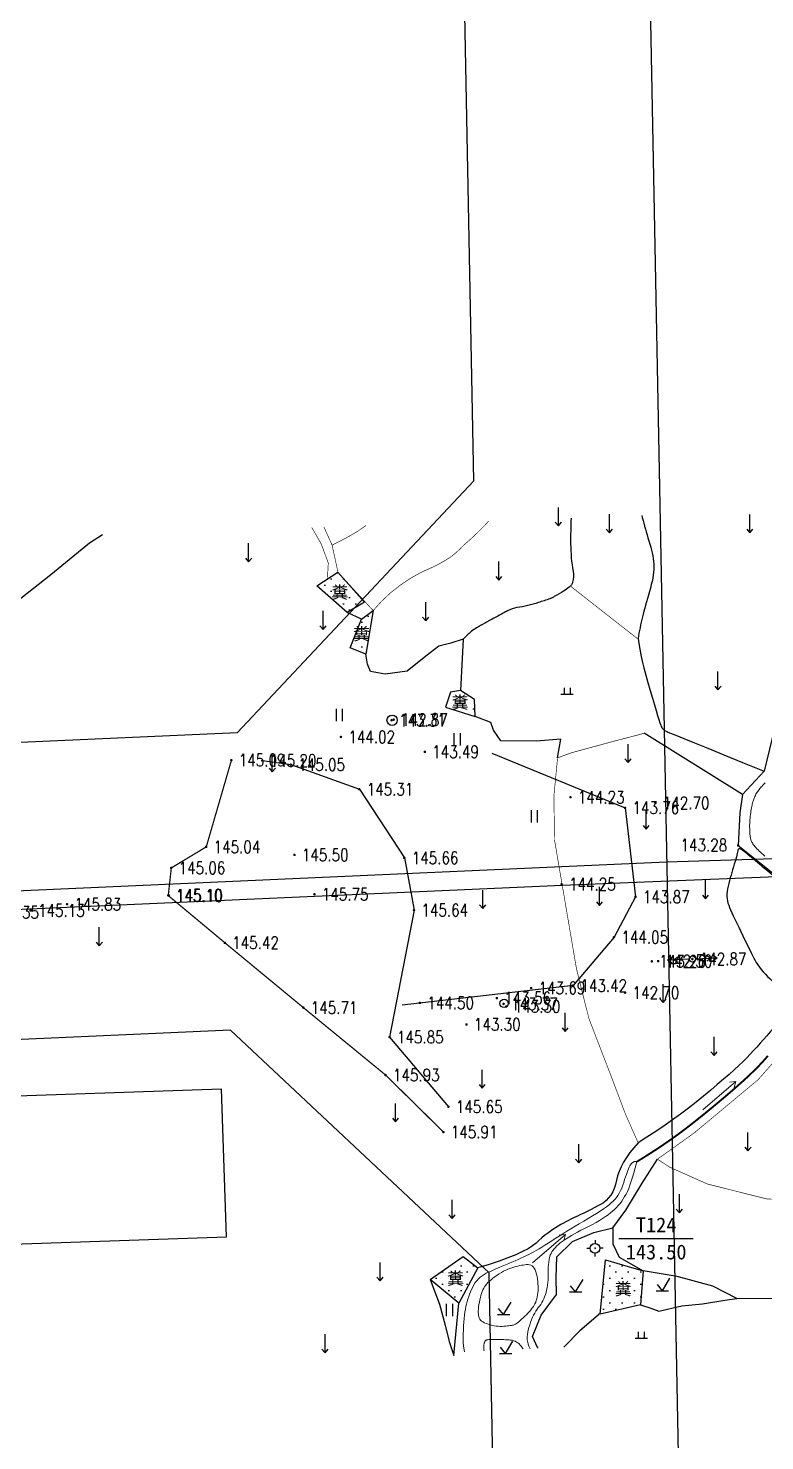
# Model space of a CAD drawing. Extents: x 529262 to 576451, y 2694391 to 2717535.
# Drawn here: x 566373.6 to 566433, y 2709348.9 to 2709463.1 of the extents above; entities that cross this region are included whole.
import ezdxf
from ezdxf.enums import TextEntityAlignment as Align
from ezdxf.xclip import XClip

# ---------------------------------------------------------------- set-up
doc = ezdxf.new("R2010")
doc.units = 0
doc.header["$XCLIPFRAME"] = 0
for name, color, linetype in [('DLDW', 8, 'Continuous'), ('DLSS', 4, 'Continuous'), ('DMTZ', 8, 'Continuous'), ('GCD', 8, 'Continuous'), ('GXYZ', 8, 'Continuous'), ('JMD', 8, 'Continuous'), ('KZD', 8, 'Continuous'), ('PP-COM', 7, 'Continuous'), ('RD-中线', 40, 'Continuous'), ('RD-红线', 7, 'Continuous'), ('ZBTZ', 8, 'Continuous'), ('ZJ', 7, 'Continuous'), ('污水管径标注_W10-', 202, 'Continuous')]:
    doc.layers.add(name, color=color, linetype=linetype)
doc.layers.add('SXSS', color=5, linetype='Continuous', lineweight=0)
doc.styles.add('HZ', font='rs.shx', dxfattribs={"width": 0.8, "bigfont": 'hztxt.shx'})
doc.styles.add('宋体', font='', dxfattribs={"width": 0.75})
doc.styles.get('宋体').set_extended_font_data('SimSun')
doc.linetypes.add('10421', pattern='A,2,[150,AAA.SHX,S=0.5,R=0,X=0,Y=0.5],1e-11', length=2)
doc.linetypes.add('10422', pattern='A,0.75,[150,AAA.SHX,S=0.5,R=0,X=0,Y=0.5],1.5,[177,AAA.SHX,S=1,R=0,X=0,Y=0.4],0.75', length=3)
doc.linetypes.add('1161', pattern='A,0,[149,AAA.SHX,S=0.15,R=0,X=0,Y=0],-1.6', length=1.6)
pattern_1 = [(0, (114.99765, 2.56804), (0.5, 0.5), [0, -1]), (0, (115.49765, 3.06804), (0.5, 0.5), [0, -1])]

# ---------------------------------------------------------------- blocks, each defined once
blk = doc.blocks.new('A$C19FD0107')
at = {"layer": 'RD-中线', "color": 8, "linetype": 'Continuous', "flags": 128}
for points in [[(-4541.33, 13819.53), (-4556.23, 14142.68), (-4578.35, 15289.21)], [(-4572.92, 15005.07), (-4761.23, 14996.67), (-4901.32, 14990.5), (-5275.64, 14981.73)]]:
    blk.add_lwpolyline(points, dxfattribs=at)
at = {"layer": 'RD-中线', "color": 8, "linetype": 'Continuous'}
blk.add_lwpolyline([(-3086.58, 14893.65), (-3108.23, 14899.63, 0.000046), (-3108.32, 14899.66), (-3236.52, 14935.1, 0.007364), (-3240.8, 14936.21), (-3481.53, 14995.18, 0.065736), (-3741.79, 15023.65), (-4056.29, 15016.62, -0.003768), (-4058.1, 15016.6), (-4121.61, 15016.13, 0.002785), (-4122.95, 15016.12), (-4376.62, 15011.45), (-4572.92, 15005.07)], format="xyb", dxfattribs=at)
at = {"layer": 'RD-中线', "color": 8, "linetype": 'Continuous', "flags": 128}
for points in [[(-4490.73, 14139.44, 0), (-4490.29, 14139.42)], [(-3818.25, 14086.17, 0), (-3817.74, 14086.17)]]:
    blk.add_lwpolyline(points, format="xyb", dxfattribs=at)
at = {"layer": 'RD-红线', "color": 8, "linetype": 'Continuous', "flags": 128}
for points in [[(-4588.46, 15035.9), (-4592.29, 15234.16)], [(-4607.57, 15015.54), (-4669.14, 15012.79)], [(-4608.12, 14991.49), (-4760.69, 14984.68), (-4872.06, 14979.77)], [(-4584.44, 14827.26), (-4587.23, 14971.89)]]:
    blk.add_lwpolyline(points, dxfattribs=at)
at = {"layer": 'RD-红线', "color": 8}
for points in [[(-4607.57, 15015.54), (-4588.46, 15035.9, 0.406825)], [(-4587.23, 14971.89), (-4608.12, 14991.49, 0.421641)]]:
    blk.add_lwpolyline(points, format="xyb", dxfattribs=at)
blk = doc.blocks.new('GC200')
at = {"linetype": 'Continuous', "const_width": 0.2, "flags": 128}
blk.add_lwpolyline([(-0.1, 0, 1), (0.1, 0, 1)], format="xyb", close=True, dxfattribs=at)
blk = doc.blocks.new('gc123')
at = {"color": 8}
for p, q in [((-1, 0), (1, 0)), ((0, 0), (-0.8, 1)), ((0, 0), (1.2, 2))]:
    blk.add_line(p, q, dxfattribs=at)
blk = doc.blocks.new('gc121')
at = {"color": 8}
for p, q in [((-0.5, -1), (-0.5, 1)), ((0.5, -1), (0.5, 1))]:
    blk.add_line(p, q, dxfattribs=at)
blk = doc.blocks.new('gc120')
at = {"color": 8}
for p, q in [((0, 0), (0, 3)), ((-0.5, 0.6), (0, 0)), ((0, 0), (0.5, 0.6))]:
    blk.add_line(p, q, dxfattribs=at)
blk = doc.blocks.new('gc086')
at = {"color": 8}
for p, q in [((0, 0), (7, 0)), ((7, 0), (6.18, 0.57)), ((7, 0), (6.18, -0.57))]:
    blk.add_line(p, q, dxfattribs=at)
blk = doc.blocks.new('gc119')
at = {"color": 8}
for p, q in [((-1, 0), (1, 0)), ((-0.5, 1), (-0.5, 0)), ((0.5, 1), (0.5, 0))]:
    blk.add_line(p, q, dxfattribs=at)
blk = doc.blocks.new('gc116')
at = {"color": 8}
for p, q in [((-1.3, 0), (-0.8, 0)), ((0, 1.3), (0, 0.8)), ((1.3, 0), (0.8, 0)), ((0, -1.3), (0, -0.8))]:
    blk.add_line(p, q, dxfattribs=at)
blk.add_circle((0, 0), 0.8, dxfattribs=at)
blk.add_point((0, 0), dxfattribs=at)
blk = doc.blocks.new('gc013a')
at = {"linetype": 'Continuous'}
blk.add_line((0.5, 0), (4, 0), dxfattribs=at)
at = {"linetype": 'Continuous', "flags": 128}
for points in [[(2.31, -0.4), (3, 0), (2.31, 0.4)], [(3.31, -0.4), (4, 0), (3.31, 0.4)]]:
    blk.add_lwpolyline(points, dxfattribs=at)
blk = doc.blocks.new('gc170')
at = {"color": 8, "linetype": 'Continuous'}
blk.add_circle((0, 0), 0.5, dxfattribs=at)

msp = doc.modelspace()

# ---------------------------------------------------------------- hatches: boundary and pattern name
at = {"layer": 'DLDW', "linetype": 'Continuous'}
h = msp.add_hatch(dxfattribs=at)
h.set_pattern_fill('1061', color=252, scale=0.5, style=0)
h.set_pattern_definition(pattern_1)
h.paths.add_polyline_path([(566396.854, 2709417.999), (566398.561, 2709419.113), (566400.714, 2709416.688), (566399.306, 2709415.857)])
h = msp.add_hatch(dxfattribs=at)
h.set_pattern_fill('1061', color=252, scale=0.5, style=0)
h.set_pattern_definition(pattern_1)
h.paths.add_polyline_path([(566401.401, 2709416.01), (566400.802, 2709412.488), (566399.548, 2709412.999), (566400.451, 2709415.326)])
h = msp.add_hatch(dxfattribs=at)
h.set_pattern_fill('1061', color=252, scale=0.5, style=0)
h.set_pattern_definition(pattern_1)
h.paths.add_polyline_path([(566409.64, 2709407.444), (566409.575, 2709408.837), (566408.465, 2709409.549), (566407.632, 2709409.416), (566407.248, 2709408.217)])
h = msp.add_hatch(dxfattribs=at)
h.set_pattern_fill('1061', color=252, scale=0.5, style=0)
h.set_pattern_definition(pattern_1)
h.paths.add_polyline_path([(566406.007, 2709361.95), (566408.655, 2709363.825), (566409.864, 2709362.898), (566408.326, 2709360.033)])
h = msp.add_hatch(dxfattribs=at)
h.set_pattern_fill('1061', color=252, scale=0.5, style=0)
h.set_pattern_definition(pattern_1)
h.paths.add_polyline_path([(566420.154, 2709363.537), (566421.99, 2709362.996), (566423.188, 2709362.647), (566422.983, 2709359.912), (566419.719, 2709359.162)])

# ---------------------------------------------------------------- linework, layer by layer
at = {"color": 8, "linetype": 'Continuous'}
for centre, radius in [((566402.933, 2709407.147), 0.416), ((566411.97, 2709384.268), 0.338)]:
    msp.add_circle(centre, radius, dxfattribs=at)
at = {"layer": 'DLDW', "color": 252, "linetype": 'Continuous', "flags": 128}
for points, elevation in [([(566396.854, 2709417.999), (566398.561, 2709419.113), (566400.714, 2709416.688), (566399.306, 2709415.857)], 144.422), ([(566401.401, 2709416.01), (566400.802, 2709412.488), (566399.548, 2709412.999), (566400.451, 2709415.326)], 144.199), ([(566406.007, 2709361.95), (566408.655, 2709363.825), (566409.864, 2709362.898), (566408.326, 2709360.033)], 143.667), ([(566420.154, 2709363.537), (566421.99, 2709362.996), (566423.188, 2709362.647), (566422.983, 2709359.912), (566419.719, 2709359.162)], 143.414)]:
    msp.add_lwpolyline(points, close=True, dxfattribs=dict(at, elevation=elevation))
msp.add_lwpolyline([(566409.64, 2709407.444), (566409.575, 2709408.837), (566408.465, 2709409.549), (566407.632, 2709409.416), (566407.248, 2709408.217)], close=True, dxfattribs=at)
at = {"layer": 'DLSS', "linetype": 'Continuous', "const_width": 0.1, "flags": 128}
for points in [[(566385.104, 2709395.216), (566387.927, 2709396.915), (566389.96, 2709403.924)], [(566407.077, 2709373.87), (566402.408, 2709378.477), (566395.771, 2709383.922), (566389.429, 2709389.166), (566384.859, 2709392.982), (566385.104, 2709395.216)]]:
    msp.add_lwpolyline(points, dxfattribs=at)
at = {"layer": 'DMTZ', "linetype": '10421', "elevation": 140.506, "flags": 128}
msp.add_lwpolyline([(566417.374, 2709423.49, 0.0109489), (566417.343, 2709421.395, 0.0418432), (566417.545, 2709419.177, -0.1097326), (566417.507, 2709418.32, -0.0802623), (566417.405, 2709418.092, -0.0775306), (566417.231, 2709417.901, -0.0285169), (566416.78, 2709417.578, -0.0180736), (566416.026, 2709417.138, -0.0014767), (566415.798, 2709417.017, -0.0107809), (566415.766, 2709417.001, -0.0302809), (566415.668, 2709416.962, -0.0033063), (566414.745, 2709416.661, -0.0370017), (566413.013, 2709416.247, 0.080878), (566412.237, 2709415.988, 0.0047062), (566411.91, 2709415.813, 0.0012597), (566410.697, 2709415.143, 0.0006305), (566410.406, 2709414.981, 0.000278), (566409.748, 2709414.612, 0.0481236), (566409.326, 2709414.319, 0.027349), (566408.67, 2709413.699)], format="xyb", dxfattribs=at)
at = {"layer": 'DMTZ', "linetype": '10421', "flags": 128}
for points in [[(566438.344, 2709423.436), (566437.748, 2709422.439), (566436.651, 2709419.996), (566436.478, 2709419.466), (566435.856, 2709417.188), (566434.936, 2709413.72), (566434.694, 2709412.247), (566433.835, 2709406.578), (566432.958, 2709403.024), (566431.227, 2709401.142), (566430.999, 2709399.672), (566430.867, 2709397.033)], [(566422.787, 2709413.745), (566422.846, 2709413.337), (566422.924, 2709412.896), (566423.019, 2709412.422), (566423.132, 2709411.915), (566423.263, 2709411.376), (566423.411, 2709410.804), (566423.577, 2709410.199), (566423.76, 2709409.561), (566423.943, 2709408.943), (566424.105, 2709408.398), (566424.247, 2709407.925), (566424.369, 2709407.524), (566424.471, 2709407.196), (566424.553, 2709406.941), (566424.615, 2709406.758), (566424.657, 2709406.647), (566424.694, 2709406.575), (566424.739, 2709406.507), (566424.793, 2709406.444), (566424.856, 2709406.385), (566424.928, 2709406.33), (566425.009, 2709406.28), (566425.099, 2709406.234), (566425.198, 2709406.192), (566425.409, 2709406.108), (566425.838, 2709405.935), (566426.483, 2709405.673), (566427.344, 2709405.322), (566428.423, 2709404.881), (566429.718, 2709404.351), (566431.229, 2709403.732), (566432.958, 2709403.024)], [(566431.227, 2709401.142), (566423.29, 2709406.107)], [(566392.458, 2709403.888), (566394.766, 2709403.559), (566400.285, 2709401.575), (566403.923, 2709396.023), (566404.706, 2709391.802), (566402.731, 2709381.542), (566407.487, 2709375.914)], [(566410.98, 2709404.486), (566421.746, 2709400.072), (566422.592, 2709392.879), (566420.848, 2709389.617), (566417.541, 2709385.703), (566403.73, 2709384.112)], [(566441.701, 2709388.363), (566441.349, 2709388.749), (566441.008, 2709389.098), (566440.678, 2709389.409), (566440.36, 2709389.682), (566440.052, 2709389.919), (566439.756, 2709390.118), (566439.471, 2709390.279), (566439.197, 2709390.403), (566438.936, 2709390.508), (566438.687, 2709390.615), (566438.452, 2709390.723), (566438.23, 2709390.832), (566438.021, 2709390.942), (566437.825, 2709391.053), (566437.643, 2709391.165), (566437.473, 2709391.279), (566437.317, 2709391.388), (566437.175, 2709391.488), (566437.046, 2709391.578), (566436.93, 2709391.659), (566436.829, 2709391.731), (566436.74, 2709391.793), (566436.665, 2709391.846), (566436.604, 2709391.89), (566436.544, 2709391.936), (566436.472, 2709391.997), (566436.388, 2709392.072), (566436.293, 2709392.162), (566436.186, 2709392.266), (566436.067, 2709392.385), (566435.937, 2709392.519), (566435.794, 2709392.667), (566435.649, 2709392.819), (566435.509, 2709392.963), (566435.375, 2709393.099), (566435.246, 2709393.227), (566435.122, 2709393.348), (566435.003, 2709393.461), (566434.89, 2709393.566), (566434.782, 2709393.663), (566434.672, 2709393.76), (566434.553, 2709393.864), (566434.423, 2709393.976), (566434.284, 2709394.095), (566434.135, 2709394.221), (566433.977, 2709394.354), (566433.808, 2709394.495), (566433.63, 2709394.643), (566433.449, 2709394.794), (566433.27, 2709394.942), (566433.094, 2709395.089), (566432.922, 2709395.234), (566432.752, 2709395.377), (566432.585, 2709395.518), (566432.421, 2709395.657), (566432.26, 2709395.794), (566432.104, 2709395.926), (566431.957, 2709396.05), (566431.818, 2709396.165), (566431.688, 2709396.272), (566431.565, 2709396.371), (566431.451, 2709396.462), (566431.345, 2709396.544), (566431.248, 2709396.618), (566431.16, 2709396.68), (566431.083, 2709396.726), (566431.017, 2709396.755), (566430.962, 2709396.768), (566430.918, 2709396.764), (566430.885, 2709396.744), (566430.863, 2709396.708), (566430.852, 2709396.655), (566430.843, 2709396.584), (566430.826, 2709396.493), (566430.801, 2709396.381), (566430.768, 2709396.25), (566430.727, 2709396.098), (566430.678, 2709395.925), (566430.621, 2709395.733), (566430.557, 2709395.52), (566430.489, 2709395.297), (566430.423, 2709395.074), (566430.359, 2709394.852), (566430.296, 2709394.63), (566430.235, 2709394.408), (566430.176, 2709394.187), (566430.118, 2709393.966), (566430.063, 2709393.745), (566430.015, 2709393.528), (566429.983, 2709393.318), (566429.966, 2709393.115), (566429.963, 2709392.919), (566429.976, 2709392.73), (566430.004, 2709392.548), (566430.046, 2709392.372), (566430.104, 2709392.204), (566430.176, 2709392.027), (566430.263, 2709391.824), (566430.364, 2709391.595), (566430.479, 2709391.342), (566430.608, 2709391.062), (566430.752, 2709390.758), (566430.91, 2709390.428), (566431.082, 2709390.072), (566431.255, 2709389.716), (566431.417, 2709389.385), (566431.567, 2709389.078), (566431.705, 2709388.795), (566431.831, 2709388.537), (566431.945, 2709388.303), (566432.047, 2709388.094), (566432.137, 2709387.91), (566432.229, 2709387.736), (566432.334, 2709387.559), (566432.452, 2709387.38), (566432.585, 2709387.198), (566432.731, 2709387.013), (566432.89, 2709386.825), (566433.064, 2709386.634), (566433.251, 2709386.441), (566433.442, 2709386.247), (566433.63, 2709386.057), (566433.814, 2709385.869), (566433.995, 2709385.684), (566434.171, 2709385.501), (566434.343, 2709385.322), (566434.511, 2709385.145), (566434.676, 2709384.971), (566434.824, 2709384.803), (566434.943, 2709384.646), (566435.033, 2709384.498), (566435.093, 2709384.361), (566435.125, 2709384.234), (566435.127, 2709384.117), (566435.101, 2709384.01), (566435.045, 2709383.913), (566434.962, 2709383.807), (566434.856, 2709383.674), (566434.725, 2709383.511), (566434.571, 2709383.321), (566434.392, 2709383.102), (566434.19, 2709382.856), (566433.963, 2709382.581), (566433.712, 2709382.278), (566433.448, 2709381.962), (566433.183, 2709381.652), (566432.917, 2709381.345), (566432.648, 2709381.042), (566432.379, 2709380.744), (566432.107, 2709380.45), (566431.835, 2709380.16), (566431.56, 2709379.875), (566431.265, 2709379.578), (566430.93, 2709379.256), (566430.554, 2709378.907), (566430.138, 2709378.533), (566429.682, 2709378.133), (566429.187, 2709377.706), (566428.65, 2709377.254), (566428.074, 2709376.776), (566427.47, 2709376.287), (566426.849, 2709375.803), (566426.213, 2709375.325), (566425.561, 2709374.851), (566424.893, 2709374.383), (566424.209, 2709373.92), (566423.509, 2709373.462), (566422.793, 2709373.009)], [(566422.793, 2709373.009), (566422.442, 2709372.605), (566422.13, 2709372.207), (566421.855, 2709371.817), (566421.618, 2709371.434), (566421.419, 2709371.057), (566421.257, 2709370.688), (566421.133, 2709370.326), (566421.047, 2709369.97), (566420.968, 2709369.632), (566420.865, 2709369.32), (566420.739, 2709369.035), (566420.588, 2709368.776), (566420.413, 2709368.544), (566420.214, 2709368.339), (566419.992, 2709368.16), (566419.746, 2709368.008), (566419.491, 2709367.872), (566419.246, 2709367.743), (566419.009, 2709367.621), (566418.78, 2709367.505), (566418.56, 2709367.396), (566418.348, 2709367.293), (566418.145, 2709367.197), (566417.951, 2709367.108), (566417.759, 2709367.02), (566417.564, 2709366.927), (566417.367, 2709366.829), (566417.166, 2709366.727), (566416.963, 2709366.62), (566416.757, 2709366.508), (566416.548, 2709366.392), (566416.336, 2709366.27), (566416.121, 2709366.141), (566415.904, 2709365.999), (566415.684, 2709365.846), (566415.463, 2709365.68), (566415.238, 2709365.503), (566415.012, 2709365.314), (566414.783, 2709365.112), (566414.551, 2709364.899), (566414.274, 2709364.676), (566413.909, 2709364.445), (566413.456, 2709364.206), (566412.914, 2709363.96), (566412.284, 2709363.706), (566411.566, 2709363.444), (566410.759, 2709363.175), (566409.864, 2709362.898)], [(566420.759, 2709366.129), (566420.751, 2709364.826), (566421.273, 2709363.762), (566423.188, 2709362.647)], [(566430.766, 2709360.433), (566434.048, 2709360.456), (566436.782, 2709359.96), (566438.75, 2709359.227), (566441.348, 2709358.459), (566446.307, 2709357.997), (566449.151, 2709357.999), (566452.221, 2709358.218), (566456.603, 2709358.555), (566457.762, 2709358.886), (566460.81, 2709359.824), (566464.579, 2709360.57), (566467.277, 2709360.214), (566469.761, 2709359.372), (566471.247, 2709359.239)]]:
    msp.add_lwpolyline(points, dxfattribs=at)
for points, elevation in [([(566379.548, 2709422.12), (566378.491, 2709421.47), (566375.365, 2709418.897), (566367.585, 2709412.748)], 144.199), ([(566414.721, 2709356.396), (566414.672, 2709356.467), (566414.268, 2709357.348), (566414.966, 2709359.068), (566416.216, 2709360.751), (566416.168, 2709362.13), (566416.223, 2709363.789), (566417.502, 2709365.014), (566419.207, 2709365.757), (566420.759, 2709366.129), (566421.809, 2709367.549), (566423.112, 2709369.754), (566424.355, 2709371.681)], 144.166)]:
    msp.add_lwpolyline(points, dxfattribs=dict(at, elevation=elevation))
at = {"layer": 'DMTZ', "linetype": '10422', "flags": 128}
msp.add_lwpolyline([(566430.867, 2709397.033), (566434.316, 2709394.269), (566436.619, 2709392.029), (566438.27, 2709390.975), (566440.309, 2709390.136), (566442.742, 2709390.732), (566444.869, 2709391.355), (566448.447, 2709393.461), (566454.172, 2709397.225), (566454.78, 2709397.837), (566454.937, 2709399.423), (566455.373, 2709401.572), (566456.04, 2709402.929), (566457.156, 2709404.256), (566459.253, 2709407.122), (566460.088, 2709408.905), (566460.323, 2709410.059), (566460.958, 2709411.918), (566461.493, 2709413.251), (566462.179, 2709414.441), (566464.487, 2709418.553), (566464.965, 2709419.482), (566464.323, 2709419.744)], dxfattribs=at)
at = {"layer": 'JMD', "linetype": 'Continuous', "elevation": 145.693, "flags": 128}
msp.add_lwpolyline([(566369.48, 2709376.673), (566369.883, 2709364.743), (566389.555, 2709365.407), (566389.152, 2709377.337)], close=True, dxfattribs=at)
at = {"layer": 'KZD', "linetype": 'Continuous'}
msp.add_line((566421.248, 2709365.27), (566427.248, 2709365.27), dxfattribs=at)
at = {"layer": 'SXSS', "color": 8, "linetype": 'Continuous', "flags": 128}
for points in [[(566433.051, 2709402.1), (566432.988, 2709402.033), (566432.925, 2709401.965), (566432.861, 2709401.898), (566432.798, 2709401.831), (566432.733, 2709401.763), (566432.671, 2709401.695), (566432.61, 2709401.625), (566432.553, 2709401.552), (566432.498, 2709401.478), (566432.446, 2709401.402), (566432.397, 2709401.324), (566432.351, 2709401.244), (566432.307, 2709401.162), (566432.266, 2709401.08), (566432.227, 2709400.999), (566432.191, 2709400.919), (566432.158, 2709400.841), (566432.128, 2709400.765), (566432.1, 2709400.689), (566432.075, 2709400.615), (566432.053, 2709400.543), (566432.032, 2709400.466), (566432.01, 2709400.38), (566431.989, 2709400.285), (566431.967, 2709400.18), (566431.945, 2709400.066), (566431.923, 2709399.942), (566431.901, 2709399.808), (566431.879, 2709399.665), (566431.858, 2709399.519), (566431.84, 2709399.374), (566431.825, 2709399.231), (566431.813, 2709399.089), (566431.805, 2709398.95), (566431.799, 2709398.812), (566431.796, 2709398.676), (566431.797, 2709398.542), (566431.799, 2709398.413), (566431.802, 2709398.294), (566431.806, 2709398.184), (566431.81, 2709398.083), (566431.815, 2709397.992), (566431.82, 2709397.91), (566431.826, 2709397.838), (566431.832, 2709397.775), (566431.841, 2709397.716), (566431.852, 2709397.657), (566431.866, 2709397.598), (566431.883, 2709397.538), (566431.903, 2709397.478), (566431.925, 2709397.418), (566431.951, 2709397.357), (566431.98, 2709397.296), (566432.014, 2709397.232), (566432.056, 2709397.165), (566432.106, 2709397.093), (566432.163, 2709397.018), (566432.228, 2709396.938), (566432.301, 2709396.854), (566432.382, 2709396.766), (566432.471, 2709396.674), (566432.567, 2709396.578), (566432.672, 2709396.478), (566432.783, 2709396.373), (566432.903, 2709396.265), (566433.03, 2709396.152)], [(566408.78, 2709356.123), (566408.747, 2709356.278), (566408.705, 2709356.566), (566408.678, 2709356.873), (566408.667, 2709357.197), (566408.67, 2709357.54), (566408.683, 2709357.883), (566408.7, 2709358.208), (566408.722, 2709358.515), (566408.747, 2709358.803), (566408.777, 2709359.072), (566408.811, 2709359.324), (566408.848, 2709359.557), (566408.89, 2709359.771), (566408.937, 2709359.976), (566408.991, 2709360.178), (566409.05, 2709360.378), (566409.115, 2709360.577), (566409.186, 2709360.773), (566409.263, 2709360.967), (566409.346, 2709361.159), (566409.435, 2709361.349), (566409.532, 2709361.532), (566409.641, 2709361.702), (566409.762, 2709361.86), (566409.894, 2709362.004), (566410.038, 2709362.137), (566410.193, 2709362.256), (566410.359, 2709362.363), (566410.537, 2709362.458), (566410.726, 2709362.547), (566410.925, 2709362.639), (566411.135, 2709362.734), (566411.356, 2709362.832), (566411.587, 2709362.932), (566411.829, 2709363.036), (566412.081, 2709363.142), (566412.344, 2709363.25), (566412.607, 2709363.36), (566412.86, 2709363.468), (566413.103, 2709363.574), (566413.336, 2709363.679), (566413.558, 2709363.783), (566413.771, 2709363.886), (566413.973, 2709363.987), (566414.166, 2709364.087), (566414.36, 2709364.192), (566414.568, 2709364.309), (566414.79, 2709364.438), (566415.025, 2709364.578), (566415.274, 2709364.731), (566415.537, 2709364.896), (566415.814, 2709365.072), (566416.105, 2709365.261), (566416.407, 2709365.456), (566416.717, 2709365.654), (566417.036, 2709365.854), (566417.363, 2709366.055), (566417.7, 2709366.259), (566418.044, 2709366.465), (566418.398, 2709366.673), (566418.759, 2709366.883), (566419.111, 2709367.09), (566419.435, 2709367.288), (566419.73, 2709367.476), (566419.997, 2709367.656), (566420.235, 2709367.826), (566420.445, 2709367.988), (566420.626, 2709368.14), (566420.78, 2709368.283), (566420.914, 2709368.428), (566421.041, 2709368.586), (566421.16, 2709368.757), (566421.27, 2709368.94), (566421.373, 2709369.136), (566421.467, 2709369.345), (566421.553, 2709369.566), (566421.632, 2709369.801), (566421.704, 2709370.032), (566421.774, 2709370.245), (566421.841, 2709370.439), (566421.905, 2709370.615), (566421.966, 2709370.772), (566422.024, 2709370.911), (566422.079, 2709371.031), (566422.132, 2709371.133), (566422.183, 2709371.219), (566422.237, 2709371.295), (566422.292, 2709371.358), (566422.349, 2709371.41), (566422.408, 2709371.451), (566422.469, 2709371.48), (566422.531, 2709371.497), (566422.595, 2709371.503)], [(566422.669, 2709371.392), (566422.562, 2709370.973), (566422.456, 2709370.583), (566422.349, 2709370.222), (566422.243, 2709369.89), (566422.136, 2709369.587), (566422.03, 2709369.314), (566421.923, 2709369.069), (566421.816, 2709368.854), (566421.706, 2709368.657), (566421.589, 2709368.467), (566421.465, 2709368.285), (566421.333, 2709368.109), (566421.194, 2709367.941), (566421.048, 2709367.78), (566420.895, 2709367.626), (566420.735, 2709367.479), (566420.561, 2709367.334), (566420.367, 2709367.187), (566420.153, 2709367.038), (566419.919, 2709366.885), (566419.666, 2709366.731), (566419.392, 2709366.573), (566419.098, 2709366.413), (566418.784, 2709366.251), (566418.47, 2709366.09), (566418.176, 2709365.936), (566417.901, 2709365.787), (566417.645, 2709365.645), (566417.409, 2709365.509), (566417.192, 2709365.379), (566416.995, 2709365.255), (566416.818, 2709365.138), (566416.655, 2709365.023), (566416.504, 2709364.906), (566416.364, 2709364.789), (566416.236, 2709364.671), (566416.118, 2709364.552), (566416.012, 2709364.432), (566415.918, 2709364.31), (566415.834, 2709364.188), (566415.761, 2709364.057), (566415.699, 2709363.909), (566415.647, 2709363.744), (566415.605, 2709363.562), (566415.573, 2709363.363), (566415.551, 2709363.147), (566415.54, 2709362.915), (566415.539, 2709362.665), (566415.54, 2709362.412), (566415.534, 2709362.169), (566415.521, 2709361.935), (566415.502, 2709361.711), (566415.475, 2709361.496), (566415.442, 2709361.292), (566415.402, 2709361.096), (566415.356, 2709360.911), (566415.303, 2709360.733), (566415.242, 2709360.563), (566415.175, 2709360.399), (566415.101, 2709360.242), (566415.02, 2709360.091), (566414.932, 2709359.948), (566414.838, 2709359.811), (566414.736, 2709359.68), (566414.633, 2709359.548), (566414.535, 2709359.403), (566414.441, 2709359.247), (566414.352, 2709359.079), (566414.267, 2709358.899), (566414.187, 2709358.708), (566414.111, 2709358.505), (566414.04, 2709358.29), (566413.977, 2709358.076), (566413.925, 2709357.876), (566413.884, 2709357.69), (566413.855, 2709357.518), (566413.837, 2709357.36), (566413.83, 2709357.217), (566413.835, 2709357.087), (566413.851, 2709356.971), (566413.877, 2709356.861), (566413.911, 2709356.748), (566413.953, 2709356.633), (566414.003, 2709356.515), (566414.062, 2709356.394), (566414.077, 2709356.366)], [(566410.351, 2709356.195), (566410.343, 2709356.271), (566410.336, 2709356.373), (566410.332, 2709356.466), (566410.332, 2709356.55), (566410.335, 2709356.625), (566410.342, 2709356.691), (566410.352, 2709356.748), (566410.365, 2709356.799), (566410.38, 2709356.846), (566410.396, 2709356.889), (566410.414, 2709356.928), (566410.434, 2709356.963), (566410.455, 2709356.994), (566410.478, 2709357.021), (566410.503, 2709357.044), (566410.538, 2709357.064), (566410.591, 2709357.08), (566410.662, 2709357.094), (566410.752, 2709357.105), (566410.861, 2709357.113), (566410.988, 2709357.118), (566411.133, 2709357.12), (566411.297, 2709357.12), (566411.467, 2709357.117), (566411.631, 2709357.113), (566411.79, 2709357.107), (566411.944, 2709357.101), (566412.092, 2709357.093), (566412.234, 2709357.083), (566412.371, 2709357.073), (566412.502, 2709357.061), (566412.628, 2709357.042), (566412.749, 2709357.009), (566412.865, 2709356.963), (566412.976, 2709356.904), (566413.082, 2709356.832), (566413.183, 2709356.746), (566413.278, 2709356.647), (566413.369, 2709356.535), (566413.457, 2709356.415), (566413.51, 2709356.34)]]:
    msp.add_lwpolyline(points, dxfattribs=at)
at = {"layer": 'SXSS', "color": 8, "linetype": 'Continuous', "const_width": 0.15, "flags": 128}
msp.add_lwpolyline([(566433.269, 2709380.03), (566433.042, 2709379.767), (566432.802, 2709379.497), (566432.528, 2709379.207), (566432.22, 2709378.896), (566431.878, 2709378.565), (566431.502, 2709378.213), (566431.092, 2709377.841), (566430.648, 2709377.448), (566430.171, 2709377.034), (566429.681, 2709376.617), (566429.202, 2709376.214), (566428.733, 2709375.824), (566428.275, 2709375.448), (566427.827, 2709375.085), (566427.389, 2709374.736), (566426.961, 2709374.4), (566426.544, 2709374.078), (566426.122, 2709373.761), (566425.68, 2709373.44), (566425.219, 2709373.115), (566424.738, 2709372.785), (566424.237, 2709372.452), (566423.716, 2709372.115), (566423.176, 2709371.774), (566422.616, 2709371.428)], dxfattribs=at)
at = {"layer": 'SXSS', "color": 8, "linetype": 'Continuous', "flags": 128}
msp.add_lwpolyline([(566413.512, 2709358.863), (566413.644, 2709358.99), (566413.769, 2709359.114), (566413.884, 2709359.234), (566413.992, 2709359.35), (566414.091, 2709359.464), (566414.182, 2709359.573), (566414.265, 2709359.68), (566414.339, 2709359.782), (566414.406, 2709359.888), (566414.466, 2709360.003), (566414.521, 2709360.127), (566414.569, 2709360.261), (566414.61, 2709360.403), (566414.645, 2709360.555), (566414.674, 2709360.716), (566414.697, 2709360.887), (566414.712, 2709361.064), (566414.719, 2709361.243), (566414.718, 2709361.426), (566414.709, 2709361.611), (566414.692, 2709361.8), (566414.666, 2709361.991), (566414.633, 2709362.186), (566414.591, 2709362.383), (566414.54, 2709362.569), (566414.479, 2709362.73), (566414.409, 2709362.866), (566414.329, 2709362.976), (566414.239, 2709363.06), (566414.14, 2709363.119), (566414.03, 2709363.153), (566413.911, 2709363.162), (566413.785, 2709363.155), (566413.654, 2709363.143), (566413.518, 2709363.126), (566413.377, 2709363.103), (566413.232, 2709363.076), (566413.082, 2709363.043), (566412.928, 2709363.005), (566412.768, 2709362.962), (566412.606, 2709362.912), (566412.44, 2709362.852), (566412.273, 2709362.783), (566412.103, 2709362.705), (566411.931, 2709362.617), (566411.756, 2709362.52), (566411.579, 2709362.413), (566411.4, 2709362.297), (566411.226, 2709362.177), (566411.067, 2709362.058), (566410.921, 2709361.94), (566410.788, 2709361.824), (566410.67, 2709361.708), (566410.565, 2709361.594), (566410.474, 2709361.481), (566410.397, 2709361.37), (566410.329, 2709361.253), (566410.265, 2709361.125), (566410.206, 2709360.986), (566410.151, 2709360.835), (566410.1, 2709360.674), (566410.054, 2709360.501), (566410.012, 2709360.317), (566409.974, 2709360.121), (566409.943, 2709359.927), (566409.918, 2709359.746), (566409.901, 2709359.579), (566409.891, 2709359.424), (566409.889, 2709359.283), (566409.893, 2709359.155), (566409.905, 2709359.04), (566409.924, 2709358.938), (566409.956, 2709358.846), (566410.006, 2709358.759), (566410.074, 2709358.676), (566410.16, 2709358.599), (566410.264, 2709358.527), (566410.387, 2709358.46), (566410.528, 2709358.399), (566410.687, 2709358.342), (566410.854, 2709358.292), (566411.019, 2709358.25), (566411.181, 2709358.217), (566411.342, 2709358.192), (566411.501, 2709358.175), (566411.657, 2709358.167), (566411.812, 2709358.167), (566411.964, 2709358.175), (566412.109, 2709358.188), (566412.241, 2709358.201), (566412.361, 2709358.214), (566412.468, 2709358.228), (566412.561, 2709358.242), (566412.643, 2709358.256), (566412.711, 2709358.271), (566412.767, 2709358.286), (566412.822, 2709358.309), (566412.888, 2709358.345), (566412.964, 2709358.396), (566413.052, 2709358.461), (566413.15, 2709358.54), (566413.26, 2709358.634), (566413.38, 2709358.741)], close=True, dxfattribs=at)
at = {"layer": 'ZBTZ', "linetype": 'Continuous', "const_width": 0.05, "flags": 128}
for points, elevation in [([(566401.401, 2709416.01, -0.1253048), (566406.228, 2709419.529, 0.03692), (566407.684, 2709420.362, 0.0505371), (566408.704, 2709421.297, 0.005902), (566408.779, 2709421.358, 0.0142554), (566409.512, 2709422.009, 0.0113672), (566410.388, 2709422.871, 0.0227207), (566410.723, 2709423.249, 0.0227207)], 144.174), ([(566398.087, 2709421.294, 0.0135867), (566399.698, 2709422.151, 0.0251268), (566400.532, 2709422.681, 0.0005406), (566400.827, 2709422.891, 0.0005406)], 144.598)]:
    msp.add_lwpolyline(points, format="xyb", dxfattribs=dict(at, elevation=elevation))
at = {"layer": 'ZBTZ', "linetype": 'Continuous', "elevation": 140.506, "flags": 128}
msp.add_lwpolyline([(566423.092, 2709423.697), (566423.132, 2709423.532), (566423.191, 2709423.3), (566423.252, 2709423.069), (566423.315, 2709422.837), (566423.38, 2709422.602), (566423.447, 2709422.364), (566423.517, 2709422.124), (566423.589, 2709421.882), (566423.664, 2709421.637), (566423.74, 2709421.39), (566423.813, 2709421.144), (566423.876, 2709420.903), (566423.93, 2709420.666), (566423.974, 2709420.434), (566424.008, 2709420.206), (566424.033, 2709419.984), (566424.048, 2709419.765), (566424.053, 2709419.552), (566424.048, 2709419.335), (566424.032, 2709419.109), (566424.005, 2709418.873), (566423.968, 2709418.627), (566423.919, 2709418.372), (566423.859, 2709418.106), (566423.789, 2709417.831), (566423.708, 2709417.545), (566423.623, 2709417.26), (566423.542, 2709416.983), (566423.466, 2709416.715), (566423.393, 2709416.455), (566423.325, 2709416.205), (566423.261, 2709415.963), (566423.2, 2709415.73), (566423.144, 2709415.506), (566423.091, 2709415.287), (566423.041, 2709415.067), (566422.993, 2709414.847), (566422.947, 2709414.627), (566422.903, 2709414.407), (566422.862, 2709414.186), (566422.823, 2709413.966), (566422.787, 2709413.745)], dxfattribs=at)
at = {"layer": 'ZBTZ', "linetype": 'Continuous', "const_width": 0.05, "flags": 128}
for points, elevation in [([(566396.443, 2709422.732), (566397.213, 2709421.389), (566397.777, 2709419.85), (566397.708, 2709418.556)], 144.66), ([(566397.424, 2709422.768), (566398.087, 2709421.294), (566398.561, 2709419.113), (566401.401, 2709416.01)], 144.61), ([(566422.737, 2709413.745), (566417.325, 2709417.99)], 143.007), ([(566460.702, 2709368.742), (566456.164, 2709369.339), (566451.866, 2709369.742), (566450.813, 2709369.386), (566448.878, 2709368.62), (566444.905, 2709368.462), (566440.889, 2709368.257), (566436.165, 2709368.323), (566433.17, 2709368.466), (566428.388, 2709369.672), (566425.33, 2709371.038), (566424.355, 2709371.681), (566427.34, 2709373.817), (566432.476, 2709378.099), (566435.269, 2709381.262)], 141.65)]:
    msp.add_lwpolyline(points, dxfattribs=dict(at, elevation=elevation))
at = {"layer": 'ZBTZ', "linetype": '1161', "flags": 128}
for points, elevation in [([(566400.451, 2709415.326), (566399.306, 2709415.857)], 144.009), ([(566406.007, 2709361.95), (566406.765, 2709359.968), (566407.207, 2709358.274), (566407.546, 2709356.949), (566407.919, 2709355.812), (566408.326, 2709360.033)], 143.667)]:
    msp.add_lwpolyline(points, dxfattribs=dict(at, elevation=elevation))
for points in [[(566408.67, 2709413.699), (566407.673, 2709413.38), (566406.694, 2709413.123), (566405.664, 2709412.325), (566404.149, 2709411.11), (566402.383, 2709410.877), (566401.198, 2709411.083), (566400.941, 2709411.672), (566400.802, 2709412.488)], [(566408.67, 2709413.699), (566408.465, 2709409.549)], [(566416.287, 2709404.112), (566416.543, 2709405.623), (566414.589, 2709405.45), (566411.717, 2709405.474), (566411.11, 2709406.347), (566410.901, 2709406.959), (566409.64, 2709407.444)], [(566422.983, 2709359.912), (566423.827, 2709359.649), (566424.465, 2709359.388), (566426.327, 2709359.815), (566427.999, 2709359.985), (566429.788, 2709360.29), (566430.766, 2709360.433), (566428.825, 2709361.405), (566425.955, 2709362.201), (566423.188, 2709362.647)], [(566419.749, 2709359.224), (566418.1, 2709357.819), (566416.802, 2709356.492)]]:
    msp.add_lwpolyline(points, dxfattribs=at)
at = {"layer": 'ZBTZ', "linetype": 'Continuous', "const_width": 0.05, "flags": 128}
msp.add_lwpolyline([(566422.793, 2709373.009), (566421.778, 2709375.296), (566420.631, 2709378.341), (566418.824, 2709383.03), (566417.823, 2709387.018), (566416.043, 2709397.478), (566415.994, 2709401.025), (566416.287, 2709404.112), (566417.444, 2709404.532), (566420.976, 2709405.492), (566422.69, 2709405.933), (566423.29, 2709406.107)], dxfattribs=at)
at = {"layer": '污水管径标注_W10-'}
msp.add_lwpolyline([(566356.709, 2709391.162), (566376.689, 2709392.049), (566396.67, 2709392.937), (566416.649, 2709393.824), (566436.633, 2709394.643), (566456.617, 2709395.461), (566476.6, 2709396.279), (566496.582, 2709397.097), (566516.568, 2709397.875), (566536.553, 2709398.653), (566556.538, 2709399.43), (566576.523, 2709400.208), (566581.888, 2709400.416), (566582.308, 2709388.774)], dxfattribs=at)

# ---------------------------------------------------------------- block references
at = {"layer": 'GCD', "linetype": 'Continuous'}
ref = msp.add_blockref('GC200', (566402.887, 2709407.145, 143.305), dxfattribs=dict(at, xscale=0.5, yscale=0.5, zscale=0.5))
ref.add_attrib('height', '143.31', dxfattribs={"linetype": 'Continuous', "height": 1, "style": 'HZ', "width": 0.8}).set_placement((566403.487, 2709407.145, 143.305), align=Align.MIDDLE_LEFT)
ref = msp.add_blockref('GC200', (566403.058, 2709407.194, 142.87), dxfattribs=dict(at, xscale=0.5, yscale=0.5, zscale=0.5))
ref.add_attrib('height', '142.87', dxfattribs={"linetype": 'Continuous', "height": 1, "style": 'HZ', "width": 0.8}).set_placement((566403.658, 2709407.194, 142.87), align=Align.MIDDLE_LEFT)
ref = msp.add_blockref('GC200', (566398.8, 2709405.797, 144.015), dxfattribs=dict(at, xscale=0.5, yscale=0.5, zscale=0.5))
ref.add_attrib('height', '144.02', dxfattribs={"linetype": 'Continuous', "height": 1, "style": 'HZ', "width": 0.8}).set_placement((566399.4, 2709405.797, 144.015), align=Align.MIDDLE_LEFT)
ref = msp.add_blockref('GC200', (566405.57, 2709404.597, 143.488), dxfattribs=dict(at, xscale=0.5, yscale=0.5, zscale=0.5))
ref.add_attrib('height', '143.49', dxfattribs={"linetype": 'Continuous', "height": 1, "style": 'HZ', "width": 0.8}).set_placement((566406.17, 2709404.597, 143.488), align=Align.MIDDLE_LEFT)
ref = msp.add_blockref('GC200', (566389.952, 2709403.925, 145.092), dxfattribs=dict(at, xscale=0.5, yscale=0.5, zscale=0.5))
ref.add_attrib('height', '145.09', dxfattribs={"linetype": 'Continuous', "height": 1, "style": 'HZ', "width": 0.8}).set_placement((566390.552, 2709403.925, 145.092), align=Align.MIDDLE_LEFT)
ref = msp.add_blockref('GC200', (566392.45, 2709403.889, 145.201), dxfattribs=dict(at, xscale=0.5, yscale=0.5, zscale=0.5))
ref.add_attrib('height', '145.20', dxfattribs={"linetype": 'Continuous', "height": 1, "style": 'HZ', "width": 0.8}).set_placement((566393.05, 2709403.889, 145.201), align=Align.MIDDLE_LEFT)
ref = msp.add_blockref('GC200', (566394.758, 2709403.56, 145.054), dxfattribs=dict(at, xscale=0.5, yscale=0.5, zscale=0.5))
ref.add_attrib('height', '145.05', dxfattribs={"linetype": 'Continuous', "height": 1, "style": 'HZ', "width": 0.8}).set_placement((566395.358, 2709403.56, 145.054), align=Align.MIDDLE_LEFT)
ref = msp.add_blockref('GC200', (566400.277, 2709401.576, 145.308), dxfattribs=dict(at, xscale=0.5, yscale=0.5, zscale=0.5))
ref.add_attrib('height', '145.31', dxfattribs={"linetype": 'Continuous', "height": 1, "style": 'HZ', "width": 0.8}).set_placement((566400.877, 2709401.576, 145.308), align=Align.MIDDLE_LEFT)
ref = msp.add_blockref('GC200', (566417.327, 2709400.925, 144.232), dxfattribs=dict(at, xscale=0.5, yscale=0.5, zscale=0.5))
ref.add_attrib('height', '144.23', dxfattribs={"linetype": 'Continuous', "height": 1, "style": 'HZ', "width": 0.8}).set_placement((566417.927, 2709400.925, 144.232), align=Align.MIDDLE_LEFT)
ref = msp.add_blockref('GC200', (566421.738, 2709400.073, 143.761), dxfattribs=dict(at, xscale=0.5, yscale=0.5, zscale=0.5))
ref.add_attrib('height', '143.76', dxfattribs={"linetype": 'Continuous', "height": 1, "style": 'HZ', "width": 0.8}).set_placement((566422.338, 2709400.073, 143.761), align=Align.MIDDLE_LEFT)
ref = msp.add_blockref('GC200', (566424.187, 2709400.463, 142.701), dxfattribs=dict(at, xscale=0.5, yscale=0.5, zscale=0.5))
ref.add_attrib('height', '142.70', dxfattribs={"linetype": 'Continuous', "height": 1, "style": 'HZ', "width": 0.8}).set_placement((566424.787, 2709400.463, 142.701), align=Align.MIDDLE_LEFT)
ref = msp.add_blockref('GC200', (566387.919, 2709396.916, 145.041), dxfattribs=dict(at, xscale=0.5, yscale=0.5, zscale=0.5))
ref.add_attrib('height', '145.04', dxfattribs={"linetype": 'Continuous', "height": 1, "style": 'HZ', "width": 0.8}).set_placement((566388.519, 2709396.916, 145.041), align=Align.MIDDLE_LEFT)
ref = msp.add_blockref('GC200', (566430.867, 2709397.033, 143.278), dxfattribs=dict(at, xscale=0.5, yscale=0.5, zscale=0.5))
ref.add_attrib('height', '143.28', dxfattribs={"linetype": 'Continuous', "height": 1, "style": 'HZ', "width": 0.8}).set_placement((566426.215, 2709397.056, 143.278), align=Align.MIDDLE_LEFT)
ref = msp.add_blockref('GC200', (566385.096, 2709395.217, 145.064), dxfattribs=dict(at, xscale=0.5, yscale=0.5, zscale=0.5))
ref.add_attrib('height', '145.06', dxfattribs={"linetype": 'Continuous', "height": 1, "style": 'HZ', "width": 0.8}).set_placement((566385.696, 2709395.217, 145.064), align=Align.MIDDLE_LEFT)
ref = msp.add_blockref('GC200', (566395.046, 2709396.267, 145.496), dxfattribs=dict(at, xscale=0.5, yscale=0.5, zscale=0.5))
ref.add_attrib('height', '145.50', dxfattribs={"linetype": 'Continuous', "height": 1, "style": 'HZ', "width": 0.8}).set_placement((566395.646, 2709396.267, 145.496), align=Align.MIDDLE_LEFT)
ref = msp.add_blockref('GC200', (566403.915, 2709396.024, 145.658), dxfattribs=dict(at, xscale=0.5, yscale=0.5, zscale=0.5))
ref.add_attrib('height', '145.66', dxfattribs={"linetype": 'Continuous', "height": 1, "style": 'HZ', "width": 0.8}).set_placement((566404.515, 2709396.024, 145.658), align=Align.MIDDLE_LEFT)
ref = msp.add_blockref('GC200', (566384.86, 2709392.994, 145.095), dxfattribs=dict(at, xscale=0.5, yscale=0.5, zscale=0.5))
ref.add_attrib('height', '145.10', dxfattribs={"linetype": 'Continuous', "height": 1, "style": 'HZ', "width": 0.8}).set_placement((566385.46, 2709392.994, 145.095), align=Align.MIDDLE_LEFT)
ref = msp.add_blockref('GC200', (566384.909, 2709392.982, 145.096), dxfattribs=dict(at, xscale=0.5, yscale=0.5, zscale=0.5))
ref.add_attrib('height', '145.10', dxfattribs={"linetype": 'Continuous', "height": 1, "style": 'HZ', "width": 0.8}).set_placement((566385.509, 2709392.982, 145.096), align=Align.MIDDLE_LEFT)
ref = msp.add_blockref('GC200', (566396.657, 2709393.091, 145.753), dxfattribs=dict(at, xscale=0.5, yscale=0.5, zscale=0.5))
ref.add_attrib('height', '145.75', dxfattribs={"linetype": 'Continuous', "height": 1, "style": 'HZ', "width": 0.8}).set_placement((566397.257, 2709393.091, 145.753), align=Align.MIDDLE_LEFT)
ref = msp.add_blockref('GC200', (566416.616, 2709393.903, 144.25), dxfattribs=dict(at, xscale=0.5, yscale=0.5, zscale=0.5))
ref.add_attrib('height', '144.25', dxfattribs={"linetype": 'Continuous', "height": 1, "style": 'HZ', "width": 0.8}).set_placement((566417.216, 2709393.903, 144.25), align=Align.MIDDLE_LEFT)
ref = msp.add_blockref('GC200', (566422.584, 2709392.88, 143.872), dxfattribs=dict(at, xscale=0.5, yscale=0.5, zscale=0.5))
ref.add_attrib('height', '143.87', dxfattribs={"linetype": 'Continuous', "height": 1, "style": 'HZ', "width": 0.8}).set_placement((566423.184, 2709392.88, 143.872), align=Align.MIDDLE_LEFT)
ref = msp.add_blockref('GC200', (566373.747, 2709391.775, 145.127), dxfattribs=dict(at, xscale=0.5, yscale=0.5, zscale=0.5))
ref.add_attrib('height', '145.13', dxfattribs={"linetype": 'Continuous', "height": 1, "style": 'HZ', "width": 0.8}).set_placement((566374.347, 2709391.775, 145.127), align=Align.MIDDLE_LEFT)
ref = msp.add_blockref('GC200', (566376.688, 2709392.282, 145.83), dxfattribs=dict(at, xscale=0.5, yscale=0.5, zscale=0.5))
ref.add_attrib('height', '145.83', dxfattribs={"linetype": 'Continuous', "height": 1, "style": 'HZ', "width": 0.8}).set_placement((566377.288, 2709392.282, 145.83), align=Align.MIDDLE_LEFT)
ref = msp.add_blockref('GC200', (566404.698, 2709391.803, 145.644), dxfattribs=dict(at, xscale=0.5, yscale=0.5, zscale=0.5))
ref.add_attrib('height', '145.64', dxfattribs={"linetype": 'Continuous', "height": 1, "style": 'HZ', "width": 0.8}).set_placement((566405.298, 2709391.803, 145.644), align=Align.MIDDLE_LEFT)
ref = msp.add_blockref('GC200', (566370.052, 2709391.621, 145.353), dxfattribs=dict(at, xscale=0.5, yscale=0.5, zscale=0.5))
ref.add_attrib('height', '145.35', dxfattribs={"linetype": 'Continuous', "height": 1, "style": 'HZ', "width": 0.8}).set_placement((566370.652, 2709391.621, 145.353), align=Align.MIDDLE_LEFT)
ref = msp.add_blockref('GC200', (566420.84, 2709389.618, 144.054), dxfattribs=dict(at, xscale=0.5, yscale=0.5, zscale=0.5))
ref.add_attrib('height', '144.05', dxfattribs={"linetype": 'Continuous', "height": 1, "style": 'HZ', "width": 0.8}).set_placement((566421.44, 2709389.618, 144.054), align=Align.MIDDLE_LEFT)
ref = msp.add_blockref('GC200', (566389.421, 2709389.167, 145.423), dxfattribs=dict(at, xscale=0.5, yscale=0.5, zscale=0.5))
ref.add_attrib('height', '145.42', dxfattribs={"linetype": 'Continuous', "height": 1, "style": 'HZ', "width": 0.8}).set_placement((566390.021, 2709389.167, 145.423), align=Align.MIDDLE_LEFT)
ref = msp.add_blockref('GC200', (566423.896, 2709387.667, 143.257), dxfattribs=dict(at, xscale=0.5, yscale=0.5, zscale=0.5))
ref.add_attrib('height', '143.26', dxfattribs={"linetype": 'Continuous', "height": 1, "style": 'HZ', "width": 0.8}).set_placement((566424.496, 2709387.667, 143.257), align=Align.MIDDLE_LEFT)
ref = msp.add_blockref('GC200', (566424.413, 2709387.681, 142.495), dxfattribs=dict(at, xscale=0.5, yscale=0.5, zscale=0.5))
ref.add_attrib('height', '142.50', dxfattribs={"linetype": 'Continuous', "height": 1, "style": 'HZ', "width": 0.8}).set_placement((566425.013, 2709387.681, 142.495), align=Align.MIDDLE_LEFT)
ref = msp.add_blockref('GC200', (566427.17, 2709387.851, 142.869), dxfattribs=dict(at, xscale=0.5, yscale=0.5, zscale=0.5))
ref.add_attrib('height', '142.87', dxfattribs={"linetype": 'Continuous', "height": 1, "style": 'HZ', "width": 0.8}).set_placement((566427.77, 2709387.851, 142.869), align=Align.MIDDLE_LEFT)
ref = msp.add_blockref('GC200', (566414.158, 2709385.507, 143.692), dxfattribs=dict(at, xscale=0.5, yscale=0.5, zscale=0.5))
ref.add_attrib('height', '143.69', dxfattribs={"linetype": 'Continuous', "height": 1, "style": 'HZ', "width": 0.8}).set_placement((566414.758, 2709385.507, 143.692), align=Align.MIDDLE_LEFT)
ref = msp.add_blockref('GC200', (566417.533, 2709385.704, 143.418), dxfattribs=dict(at, xscale=0.5, yscale=0.5, zscale=0.5))
ref.add_attrib('height', '143.42', dxfattribs={"linetype": 'Continuous', "height": 1, "style": 'HZ', "width": 0.8}).set_placement((566418.133, 2709385.704, 143.418), align=Align.MIDDLE_LEFT)
ref = msp.add_blockref('GC200', (566421.746, 2709385.127, 142.701), dxfattribs=dict(at, xscale=0.5, yscale=0.5, zscale=0.5))
ref.add_attrib('height', '142.70', dxfattribs={"linetype": 'Continuous', "height": 1, "style": 'HZ', "width": 0.8}).set_placement((566422.346, 2709385.127, 142.701), align=Align.MIDDLE_LEFT)
ref = msp.add_blockref('GC200', (566395.763, 2709383.923, 145.707), dxfattribs=dict(at, xscale=0.5, yscale=0.5, zscale=0.5))
ref.add_attrib('height', '145.71', dxfattribs={"linetype": 'Continuous', "height": 1, "style": 'HZ', "width": 0.8}).set_placement((566396.363, 2709383.923, 145.707), align=Align.MIDDLE_LEFT)
ref = msp.add_blockref('GC200', (566405.168, 2709384.31, 144.496), dxfattribs=dict(at, xscale=0.5, yscale=0.5, zscale=0.5))
ref.add_attrib('height', '144.50', dxfattribs={"linetype": 'Continuous', "height": 1, "style": 'HZ', "width": 0.8}).set_placement((566405.768, 2709384.31, 144.496), align=Align.MIDDLE_LEFT)
ref = msp.add_blockref('GC200', (566411.387, 2709384.693, 143.563), dxfattribs=dict(at, xscale=0.5, yscale=0.5, zscale=0.5))
ref.add_attrib('height', '143.56', dxfattribs={"linetype": 'Continuous', "height": 1, "style": 'HZ', "width": 0.8}).set_placement((566411.987, 2709384.693, 143.563), align=Align.MIDDLE_LEFT)
ref = msp.add_blockref('GC200', (566411.929, 2709384.223, 143.374), dxfattribs=dict(at, xscale=0.5, yscale=0.5, zscale=0.5))
ref.add_attrib('height', '143.37', dxfattribs={"linetype": 'Continuous', "height": 1, "style": 'HZ', "width": 0.8}).set_placement((566412.529, 2709384.223, 143.374), align=Align.MIDDLE_LEFT)
ref = msp.add_blockref('GC200', (566412.153, 2709384.019, 143.301), dxfattribs=dict(at, xscale=0.5, yscale=0.5, zscale=0.5))
ref.add_attrib('height', '143.30', dxfattribs={"linetype": 'Continuous', "height": 1, "style": 'HZ', "width": 0.8}).set_placement((566412.753, 2709384.019, 143.301), align=Align.MIDDLE_LEFT)
ref = msp.add_blockref('GC200', (566402.723, 2709381.543, 145.848), dxfattribs=dict(at, xscale=0.5, yscale=0.5, zscale=0.5))
ref.add_attrib('height', '145.85', dxfattribs={"linetype": 'Continuous', "height": 1, "style": 'HZ', "width": 0.8}).set_placement((566403.323, 2709381.543, 145.848), align=Align.MIDDLE_LEFT)
ref = msp.add_blockref('GC200', (566408.937, 2709382.564, 143.302), dxfattribs=dict(at, xscale=0.5, yscale=0.5, zscale=0.5))
ref.add_attrib('height', '143.30', dxfattribs={"linetype": 'Continuous', "height": 1, "style": 'HZ', "width": 0.8}).set_placement((566409.537, 2709382.564, 143.302), align=Align.MIDDLE_LEFT)
ref = msp.add_blockref('GC200', (566402.4, 2709378.478, 145.927), dxfattribs=dict(at, xscale=0.5, yscale=0.5, zscale=0.5))
ref.add_attrib('height', '145.93', dxfattribs={"linetype": 'Continuous', "height": 1, "style": 'HZ', "width": 0.8}).set_placement((566403, 2709378.478, 145.927), align=Align.MIDDLE_LEFT)
ref = msp.add_blockref('GC200', (566407.479, 2709375.915, 145.645), dxfattribs=dict(at, xscale=0.5, yscale=0.5, zscale=0.5))
ref.add_attrib('height', '145.65', dxfattribs={"linetype": 'Continuous', "height": 1, "style": 'HZ', "width": 0.8}).set_placement((566408.079, 2709375.915, 145.645), align=Align.MIDDLE_LEFT)
ref = msp.add_blockref('GC200', (566407.069, 2709373.871, 145.911), dxfattribs=dict(at, xscale=0.5, yscale=0.5, zscale=0.5))
ref.add_attrib('height', '145.91', dxfattribs={"linetype": 'Continuous', "height": 1, "style": 'HZ', "width": 0.8}).set_placement((566407.669, 2709373.871, 145.911), align=Align.MIDDLE_LEFT)
at = {"layer": 'GXYZ', "linetype": 'Continuous'}
for xscale, yscale, rotation in [(0.4999999999870666, 0.4999999999870666, 182.6348844676096), (0.500000000015304, 0.500000000015304, 2.561019822170932)]:
    msp.add_blockref('gc013a', (566427.17, 2709387.851, 24.628), dxfattribs=dict(at, xscale=xscale, yscale=yscale, rotation=rotation))
at = {"layer": 'GXYZ', "linetype": 'Continuous', "xscale": 0.5, "yscale": 0.5}
msp.add_blockref('gc170', (566427.17, 2709387.851, 24.628), dxfattribs=at)
at = {"layer": 'KZD', "linetype": 'Continuous', "xscale": 0.5, "yscale": 0.5}
msp.add_blockref('gc116', (566419.312, 2709364.476, 143.504), dxfattribs=at)
at = {"layer": 'PP-COM'}
ref = msp.add_blockref('A$C19FD0107', (570997.993, 2694390.603), dxfattribs=at)
XClip(ref).set_block_clipping_path([(-9366.4383134884, 14428.6043910822), (-3328.4480743363, 17452.7484863754)])
at = {"layer": 'SXSS', "color": 8, "linetype": 'Continuous', "xscale": 0.499999999905554, "yscale": 0.499999999905554, "zscale": 0.499999999905554, "rotation": 40.57202011635683}
for p in [(566428.016, 2709375.676), (566414.267, 2709363.305)]:
    msp.add_blockref('gc086', p, dxfattribs=at)
at = {"layer": 'ZBTZ', "linetype": 'Continuous', "xscale": 0.5, "yscale": 0.5}
for name, p in [('gc120', (566416.353, 2709422.849)), ('gc120', (566420.474, 2709422.296)), ('gc120', (566431.816, 2709422.287)), ('gc120', (566391.349, 2709419.955)), ('gc120', (566411.545, 2709418.472)), ('gc120', (566405.641, 2709415.189)), ('gc120', (566397.359, 2709414.489)), ('gc120', (566429.235, 2709409.595)), ('gc119', (566417.061, 2709409.259)), ('gc121', (566398.682, 2709407.561)), ('gc121', (566408.2, 2709405.616)), ('gc120', (566421.983, 2709403.727)), ('gc120', (566393.253, 2709402.972)), ('gc121', (566414.431, 2709399.378)), ('gc120', (566423.446, 2709398.342)), ('gc120', (566410.246, 2709391.926)), ('gc120', (566419.676, 2709392.176)), ('gc120', (566428.227, 2709392.72)), ('gc120', (566379.292, 2709388.925)), ('gc120', (566424.806, 2709384.333)), ('gc120', (566416.902, 2709382.004)), ('gc120', (566428.926, 2709380.062)), ('gc120', (566410.202, 2709377.407)), ('gc120', (566403.204, 2709374.691)), ('gc120', (566417.997, 2709371.389)), ('gc120', (566431.657, 2709372.347)), ('gc120', (566407.772, 2709366.89)), ('gc120', (566426.122, 2709367.349)), ('gc120', (566401.96, 2709361.838)), ('gc123', (566417.744, 2709360.956)), ('gc123', (566424.755, 2709361.052)), ('gc121', (566407.579, 2709359.495)), ('gc123', (566411.933, 2709359.116)), ('gc120', (566397.514, 2709356.039)), ('gc123', (566412.09, 2709355.985)), ('gc119', (566423.041, 2709357.216))]:
    msp.add_blockref(name, p, dxfattribs=at)

# ---------------------------------------------------------------- texts
at = {"layer": 'KZD', "linetype": 'Continuous', "style": '宋体'}
for s, p in [('T124', (566424.248, 2709366.37)), ('143.50', (566424.248, 2709364.17))]:
    msp.add_text(s, height=1.2, dxfattribs=at).set_placement(p, align=Align.MIDDLE)
at = {"layer": 'ZJ', "color": 8, "linetype": 'Continuous', "style": '宋体'}
for p in [(566399.048, 2709417.51), (566400.816, 2709414.145), (566408.756, 2709408.611), (566408.389, 2709362.064), (566421.927, 2709361.215)]:
    msp.add_text('糞 ', height=1, dxfattribs=at).set_placement(p, align=Align.MIDDLE)

doc.saveas('drawing.dxf')
